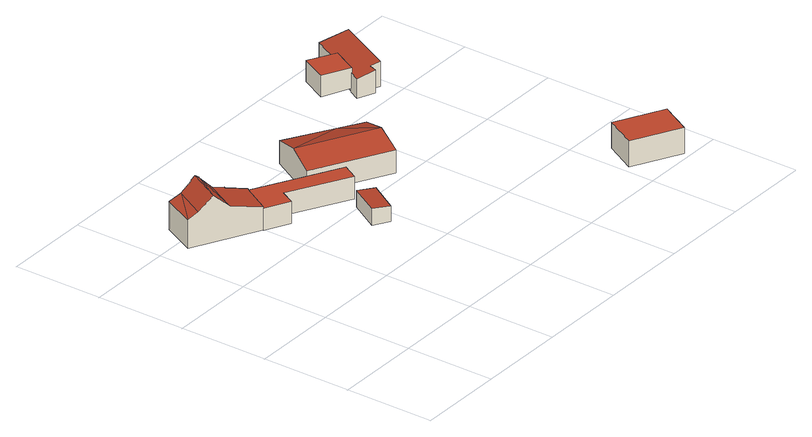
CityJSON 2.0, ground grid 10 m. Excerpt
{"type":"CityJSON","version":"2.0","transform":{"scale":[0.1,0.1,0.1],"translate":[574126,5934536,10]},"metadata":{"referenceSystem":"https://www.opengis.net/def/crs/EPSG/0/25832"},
"CityObjects":{
"building1":{"type":"Building","attributes":{"Grundfläche 2D":"59.430834","Grundhöhe NN":"11.689"},"geometry":[{"type":"Solid","lod":"3","boundaries":[[[[0,1,2,3,4,5,6,7]],[[8,9,10,11,12,13,14,15]],[[16,10,9]],[[16,17,18,19]],[[19,10,16]],[[20,19,18,21,22,23]],[[24,25,23]],[[25,20,23]],[[2,1,26,27]],[[3,2,27,28]],[[4,3,28,29]],[[5,4,29,30]],[[6,5,30,31]],[[7,6,31,32]],[[12,0,7,13]],[[13,7,32,33,14]],[[15,14,33,34]],[[8,15,34,35]],[[16,9,8,35,36]],[[17,16,36,37]],[[38,21,18,17,37,39]],[[22,21,38,40]],[[24,23,22,40,41]],[[25,24,41,42]],[[10,19,20,25,42,26,1,11]],[[11,1,0,12]],[[26,42,41,40,38,39,37,36,35,34,33,32,31,30,29,28,27]]]],"semantics":{"surfaces":[{"type":"RoofSurface"},{"type":"WallSurface"},{"type":"GroundSurface"}],"values":[[0,0,0,0,0,0,0,0,1,1,1,1,1,1,1,1,1,1,1,1,1,1,1,1,1,1,2]]}}]},
"building2":{"type":"Building","attributes":{"Grundfläche 2D":"7.594965","Grundhöhe NN":"11.689"},"geometry":[{"type":"Solid","lod":"3","boundaries":[[[[43,44,45,46]],[[47,48,46,45]],[[48,49,43,46]],[[49,50,44,43]],[[50,47,45,44]],[[50,49,48,47]]]],"semantics":{"surfaces":[{"type":"RoofSurface"},{"type":"WallSurface"},{"type":"GroundSurface"}],"values":[[0,1,1,1,1,2]]}}]},
"building3":{"type":"Building","attributes":{"Grundfläche 2D":"60.532534","Grundhöhe NN":"11.689"},"geometry":[{"type":"Solid","lod":"3","boundaries":[[[[51,52,53]],[[54,55,51]],[[55,52,51]],[[56,57,52,55]],[[54,51,53,58,59]],[[56,55,54,59,60]],[[57,56,60,61]],[[58,53,52,57,61]],[[59,58,61,60]]]],"semantics":{"surfaces":[{"type":"RoofSurface"},{"type":"WallSurface"},{"type":"GroundSurface"}],"values":[[0,0,0,0,1,1,1,1,2]]}}]},
"building4":{"type":"Building","attributes":{"Grundfläche 2D":"2.012636","Grundhöhe NN":"11.629"},"geometry":[{"type":"Solid","lod":"3","boundaries":[[[[62,63,64,65]],[[66,67,65,64]],[[67,68,62,65]],[[68,69,63,62]],[[69,66,64,63]],[[69,68,67,66]]]],"semantics":{"surfaces":[{"type":"RoofSurface"},{"type":"WallSurface"},{"type":"GroundSurface"}],"values":[[0,1,1,1,1,2]]}}]},
"building5":{"type":"Building","attributes":{"Grundfläche 2D":"11.157407","Grundhöhe NN":"11.629"},"geometry":[{"type":"Solid","lod":"3","boundaries":[[[[70,71,72,73,74]],[[72,71,75,76]],[[77,74,73,72,76,78]],[[70,74,77,79]],[[71,70,79,75]],[[77,78,76,75,79]]]],"semantics":{"surfaces":[{"type":"RoofSurface"},{"type":"WallSurface"},{"type":"GroundSurface"}],"values":[[0,1,1,1,1,2]]}}]},
"building6":{"type":"Building","attributes":{"Grundfläche 2D":"23.678106","Grundhöhe NN":"10.309"},"geometry":[{"type":"Solid","lod":"3","boundaries":[[[[80,81,82,83]],[[84,85,83,82]],[[85,86,80,83]],[[86,87,81,80]],[[87,84,82,81]],[[87,86,85,84]]]],"semantics":{"surfaces":[{"type":"RoofSurface"},{"type":"WallSurface"},{"type":"GroundSurface"}],"values":[[0,1,1,1,1,2]]}}]},
"building7":{"type":"Building","attributes":{"Grundfläche 2D":"24.741332","Grundhöhe NN":"11.163"},"geometry":[{"type":"Solid","lod":"3","boundaries":[[[[88,89,90,91,92,93,94,95,96,97]],[[98,99,94,93]],[[99,100,95,94]],[[100,101,96,95]],[[101,102,97,96]],[[102,103,88,97]],[[103,104,89,88]],[[104,105,90,89]],[[105,106,91,90]],[[106,107,92,91]],[[107,98,93,92]],[[100,99,98,107,106,105,104,103,102,101]]]],"semantics":{"surfaces":[{"type":"RoofSurface"},{"type":"WallSurface"},{"type":"GroundSurface"}],"values":[[0,1,1,1,1,1,1,1,1,1,1,2]]}}]}
},
"vertices":[
[99,267,42],[81,235,42],[80,234,42],[107,220,42],[115,236,42],[182,199,42],[192,217,42],[100,267,42],[80,281,50],[68,287,53],[49,252,53],[81,235,43],[99,267,43],[100,267,43],[100,268,43],[79,280,50],[56,294,67],[57,295,67],[53,297,70],[33,260,70],[19,268,55],[49,299,66],[48,298,66],[38,303,55],[27,309,49],[9,273,49],[81,235,17],[80,234,17],[107,220,17],[115,236,17],[182,199,17],[192,217,17],[100,267,17],[100,268,17],[79,280,17],[80,281,17],[56,294,17],[57,295,17],[49,299,17],[53,297,17],[48,298,17],[27,309,17],[9,273,17],
[168,145,34],[188,178,34],[170,188,36],[151,155,36],[170,188,17],[151,155,17],[168,145,17],[188,178,17],
[246,269,42],[261,225,51],[275,253,41],[193,298,43],[178,270,51],[162,242,43],[246,196,43],[275,253,17],[193,298,17],[162,242,17],[246,196,17],
[272,263,36],[249,276,36],[246,269,36],[269,257,36],[246,269,16],[269,257,16],[272,263,16],[249,276,16],
[368,357,39],[337,372,40],[322,343,40],[352,329,39],[353,328,39],[337,372,16],[322,343,16],[353,328,16],[352,329,16],[368,357,16],
[462,7,32],[481,42,32],[428,70,32],[409,35,32],[428,70,3],[409,35,3],[462,7,3],[481,42,3],
[412,376,38],[383,390,32],[365,358,33],[368,357,33],[353,328,34],[352,329,34],[346,317,34],[365,309,38],[368,317,38],[378,312,40],[352,329,12],[346,317,12],[365,309,12],[368,317,12],[378,312,12],[412,376,12],[383,390,12],[365,358,12],[368,357,12],[353,328,12]
]}
